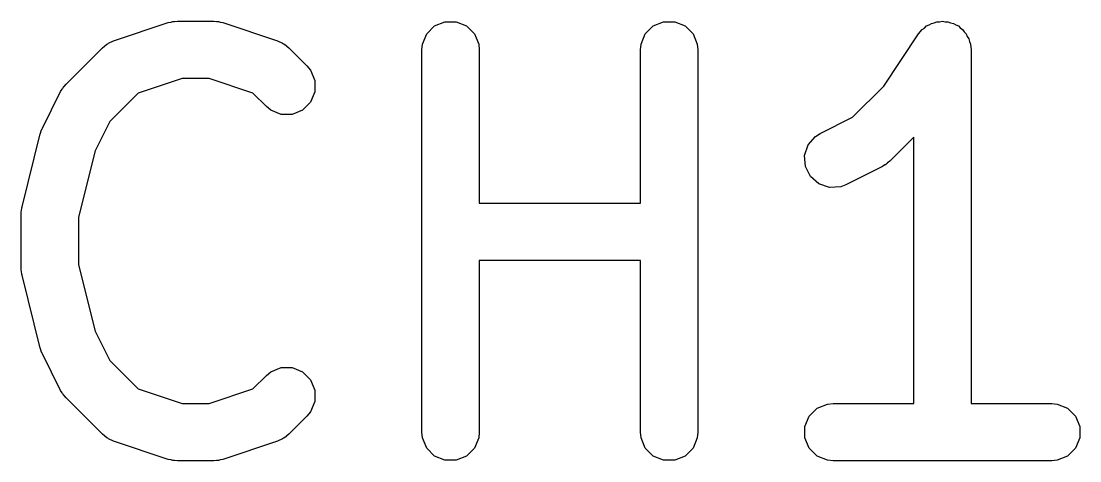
# Model space of a CAD drawing. Extents: x 99 to 216, y -134 to -70.
# Drawn here: x 122.669 to 125.437, y -113.315 to -112.165 of the extents above; entities that cross this region are included whole.
import ezdxf

# ---------------------------------------------------------------- set-up
doc = ezdxf.new("R2010")
doc.units = 0
doc.layers.add('BLACK', color=7, linetype='CONTINUOUS')

msp = doc.modelspace()

# ---------------------------------------------------------------- linework, layer by layer
at = {"layer": 'BLACK', "linetype": 'CONTINUOUS'}
for p, q in [((122.911045, -112.216287), (123.053901, -112.168668)), ((123.053901, -112.168668), (123.061156, -112.167018)), ((123.061156, -112.167018), (123.062987, -112.16626)), ((123.062987, -112.16626), (123.06564, -112.165998)), ((123.06564, -112.165998), (123.068238, -112.165408)), ((123.068238, -112.165408), (123.070212, -112.165548)), ((123.070212, -112.165548), (123.077619, -112.164819)), ((123.077619, -112.164819), (123.172857, -112.164819)), ((123.172857, -112.164819), (123.180262, -112.165548)), ((123.180262, -112.165548), (123.182237, -112.165408)), ((123.182237, -112.165408), (123.184834, -112.165998)), ((123.184834, -112.165998), (123.187489, -112.16626)), ((123.187489, -112.16626), (123.18932, -112.167018)), ((123.18932, -112.167018), (123.196574, -112.168668)), ((123.196574, -112.168668), (123.339431, -112.216287)), ((123.750237, -112.177459), (123.777273, -112.16626)), ((123.777273, -112.16626), (123.806537, -112.16626)), ((123.806537, -112.16626), (123.833573, -112.177459)), ((124.321665, -112.177459), (124.348701, -112.16626)), ((124.348701, -112.16626), (124.377965, -112.16626)), ((124.377965, -112.16626), (124.405001, -112.177459)), ((125.04274, -112.174646), (125.048846, -112.170558)), ((125.048846, -112.170558), (125.056126, -112.169101)), ((125.056126, -112.169101), (125.062987, -112.16626)), ((125.062987, -112.16626), (125.070335, -112.16626)), ((125.070335, -112.16626), (125.07754, -112.164819)), ((125.07754, -112.164819), (125.084824, -112.16626)), ((125.084824, -112.16626), (125.092251, -112.16626)), ((125.092251, -112.16626), (125.099039, -112.169072)), ((125.099039, -112.169072), (125.106248, -112.170498)), ((125.106248, -112.170498), (125.112427, -112.174617)), ((123.718346, -112.225187), (123.729545, -112.198151)), ((123.729545, -112.198151), (123.750237, -112.177459)), ((123.833573, -112.177459), (123.854265, -112.198151)), ((123.854265, -112.198151), (123.865464, -112.225187)), ((124.289774, -112.225187), (124.300973, -112.198151)), ((124.300973, -112.198151), (124.321665, -112.177459)), ((124.405001, -112.177459), (124.425693, -112.198151)), ((124.425693, -112.198151), (124.436892, -112.225187)), ((124.924095, -112.334896), (125.015215, -112.198216)), ((125.015215, -112.198216), (125.015249, -112.198173)), ((125.015249, -112.198173), (125.015259, -112.198151)), ((125.015259, -112.198151), (125.01531, -112.198099)), ((125.01531, -112.198099), (125.024531, -112.186841)), ((125.024531, -112.186841), (125.0307, -112.182709)), ((125.0307, -112.182709), (125.035951, -112.177459)), ((125.035951, -112.177459), (125.04274, -112.174646)), ((125.112427, -112.174617), (125.119287, -112.177459)), ((125.119287, -112.177459), (125.12448, -112.182652)), ((125.12448, -112.182652), (125.130597, -112.18673)), ((125.130597, -112.18673), (125.13473, -112.192902)), ((125.13473, -112.192902), (125.139979, -112.198151)), ((125.139979, -112.198151), (125.14279, -112.204938)), ((122.881729, -112.234405), (122.893094, -112.225077)), ((122.893094, -112.225077), (122.895584, -112.224045)), ((122.895584, -112.224045), (122.897619, -112.222281)), ((122.897619, -112.222281), (122.911045, -112.216287)), ((123.339431, -112.216287), (123.352856, -112.222281)), ((123.352856, -112.222281), (123.354891, -112.224046)), ((123.354891, -112.224046), (123.357382, -112.225078)), ((123.357382, -112.225078), (123.368747, -112.234405)), ((123.716905, -112.239819), (123.718346, -112.225187)), ((123.865464, -112.225187), (123.866905, -112.239819)), ((124.288333, -112.239819), (124.289774, -112.225187)), ((124.436892, -112.225187), (124.438333, -112.239819)), ((125.14279, -112.204938), (125.14688, -112.211045)), ((125.14688, -112.211045), (125.148336, -112.218326)), ((125.148336, -112.218326), (125.151178, -112.225187)), ((125.151178, -112.225187), (125.152603, -112.239663)), ((122.786491, -112.329643), (122.881729, -112.234405)), ((123.368747, -112.234405), (123.416366, -112.282024)), ((123.716905, -113.239819), (123.716905, -112.239819)), ((123.866905, -112.239819), (123.866905, -112.641009)), ((124.288333, -112.641009), (124.288333, -112.239819)), ((124.438333, -112.239819), (124.438333, -113.239819)), ((125.152603, -112.239663), (125.152619, -112.23974)), ((125.152619, -112.23974), (125.152613, -112.239766)), ((125.152613, -112.239766), (125.152619, -112.239819)), ((125.152619, -112.239819), (125.152619, -113.164819)), ((123.416366, -112.282024), (123.425693, -112.293389)), ((123.425693, -112.293389), (123.436892, -112.320425)), ((122.778852, -112.338951), (122.780274, -112.336692)), ((122.780274, -112.336692), (122.781772, -112.335392)), ((122.781772, -112.335392), (122.786491, -112.329643)), ((123.089789, -112.314819), (122.975276, -112.35299)), ((123.160687, -112.314819), (123.089789, -112.314819)), ((123.2752, -112.35299), (123.160687, -112.314819)), ((123.436892, -112.320425), (123.436892, -112.349688)), ((124.842716, -112.416275), (124.924095, -112.334896)), ((122.724823, -112.444373), (122.772442, -112.349135)), ((122.772442, -112.349135), (122.776406, -112.342835)), ((122.776406, -112.342835), (122.777164, -112.341008)), ((122.777164, -112.341008), (122.778852, -112.338951)), ((122.975276, -112.35299), (122.901163, -112.427103)), ((123.3103, -112.38809), (123.2752, -112.35299)), ((123.436892, -112.349688), (123.425693, -112.376724)), ((123.321665, -112.397417), (123.3103, -112.38809)), ((123.425693, -112.376724), (123.405, -112.397417)), ((123.348701, -112.408616), (123.321665, -112.397417)), ((123.377964, -112.408616), (123.348701, -112.408616)), ((123.405, -112.397417), (123.377964, -112.408616)), ((124.758364, -112.458451), (124.842716, -112.416275)), ((122.721905, -112.451997), (122.724091, -112.445878)), ((122.724091, -112.445878), (122.724413, -112.445442)), ((122.724413, -112.445442), (122.724823, -112.444373)), ((122.901163, -112.427103), (122.862669, -112.50409)), ((122.671525, -112.6502), (122.719144, -112.459724)), ((122.719144, -112.459724), (122.719529, -112.458644)), ((122.719529, -112.458644), (122.719568, -112.458105)), ((122.719568, -112.458105), (122.721905, -112.451997)), ((124.726748, -112.488391), (124.745921, -112.466283)), ((124.745921, -112.466283), (124.758364, -112.458451)), ((125.002619, -112.468504), (124.940176, -112.530947)), ((125.002619, -113.164819), (125.002619, -112.468504)), ((124.717494, -112.516152), (124.726748, -112.488391)), ((122.862669, -112.50409), (122.819286, -112.677624)), ((124.719568, -112.545342), (124.717494, -112.516152)), ((124.732655, -112.571517), (124.719568, -112.545342)), ((124.920684, -112.544996), (124.825446, -112.592615)), ((124.926983, -112.541031), (124.920684, -112.544996)), ((124.928811, -112.540274), (124.926983, -112.541031)), ((124.930867, -112.538585), (124.928811, -112.540274)), ((124.933127, -112.537164), (124.930867, -112.538585)), ((124.934426, -112.535665), (124.933127, -112.537164)), ((124.940176, -112.530947), (124.934426, -112.535665)), ((124.754763, -112.59069), (124.732655, -112.571517)), ((124.782524, -112.599944), (124.754763, -112.59069)), ((124.811714, -112.59787), (124.782524, -112.599944)), ((124.825446, -112.592615), (124.811714, -112.59787)), ((123.866905, -112.641009), (124.288333, -112.641009)), ((122.669286, -112.66839), (122.669537, -112.665836)), ((122.669286, -112.811247), (122.669286, -112.66839)), ((122.669375, -112.664744), (122.670184, -112.65927)), ((122.669537, -112.665836), (122.669375, -112.664744)), ((122.670184, -112.65927), (122.670727, -112.653758)), ((122.670727, -112.653758), (122.671149, -112.652736)), ((122.671149, -112.652736), (122.671525, -112.6502)), ((122.819286, -112.677624), (122.819286, -112.802013)), ((122.819286, -112.802013), (122.862669, -112.975547)), ((124.288333, -112.791009), (123.866905, -112.791009)), ((123.866905, -112.791009), (123.866905, -113.239819)), ((124.288333, -113.239819), (124.288333, -112.791009)), ((122.669537, -112.8138), (122.669286, -112.811247)), ((122.669375, -112.814893), (122.669537, -112.8138)), ((122.670184, -112.820366), (122.669375, -112.814893)), ((122.670727, -112.825879), (122.670184, -112.820366)), ((122.671149, -112.8269), (122.670727, -112.825879)), ((122.671525, -112.829437), (122.671149, -112.8269)), ((122.719144, -113.019913), (122.671525, -112.829437)), ((122.862669, -112.975547), (122.901163, -113.052534)), ((122.719529, -113.020992), (122.719144, -113.019913)), ((122.719568, -113.021532), (122.719529, -113.020992)), ((122.721895, -113.027613), (122.719568, -113.021532)), ((122.724091, -113.033759), (122.721895, -113.027613)), ((122.724413, -113.034194), (122.724091, -113.033759)), ((122.724823, -113.035264), (122.724413, -113.034194)), ((122.772442, -113.130502), (122.724823, -113.035264)), ((122.901163, -113.052534), (122.975276, -113.126648)), ((123.310299, -113.091548), (123.321665, -113.08222)), ((123.321665, -113.08222), (123.348701, -113.071021)), ((123.348701, -113.071021), (123.377964, -113.071021)), ((123.377964, -113.071021), (123.405, -113.082219)), ((123.405, -113.082219), (123.425693, -113.102912)), ((123.2752, -113.126647), (123.310299, -113.091548)), ((123.425693, -113.102912), (123.436892, -113.129948)), ((122.776405, -113.136798), (122.772442, -113.130502)), ((122.777163, -113.138628), (122.776405, -113.136798)), ((122.778852, -113.140686), (122.777163, -113.138628)), ((122.975276, -113.126648), (123.089789, -113.164819)), ((123.160687, -113.164819), (123.2752, -113.126647)), ((123.436892, -113.129948), (123.436892, -113.159211)), ((122.780274, -113.142945), (122.778852, -113.140686)), ((122.781772, -113.144244), (122.780274, -113.142945)), ((122.786491, -113.149994), (122.781772, -113.144244)), ((122.881729, -113.245233), (122.786491, -113.149994)), ((123.089789, -113.164819), (123.160687, -113.164819)), ((123.436892, -113.159211), (123.425694, -113.186247)), ((124.750237, -113.177459), (124.777273, -113.16626)), ((124.777273, -113.16626), (124.791905, -113.164819)), ((124.791905, -113.164819), (125.002619, -113.164819)), ((125.152619, -113.164819), (125.363333, -113.164819)), ((125.363333, -113.164819), (125.377965, -113.16626)), ((125.377965, -113.16626), (125.405001, -113.177459)), ((123.425694, -113.186247), (123.416366, -113.197613)), ((124.729545, -113.198151), (124.750237, -113.177459)), ((125.405001, -113.177459), (125.425693, -113.198151)), ((123.416366, -113.197613), (123.368748, -113.245232)), ((124.718346, -113.225187), (124.729545, -113.198151)), ((125.425693, -113.198151), (125.436892, -113.225187)), ((122.893094, -113.254561), (122.881729, -113.245233)), ((123.368748, -113.245232), (123.357382, -113.25456)), ((123.718346, -113.254451), (123.716905, -113.239819)), ((123.866905, -113.239819), (123.865464, -113.254451)), ((124.289774, -113.254451), (124.288333, -113.239819)), ((124.438333, -113.239819), (124.436892, -113.254451)), ((124.718346, -113.254451), (124.718346, -113.225187)), ((125.436892, -113.225187), (125.436892, -113.254451)), ((122.895584, -113.255592), (122.893094, -113.254561)), ((122.897619, -113.257357), (122.895584, -113.255592)), ((122.911045, -113.263351), (122.897619, -113.257357)), ((123.053901, -113.31097), (122.911045, -113.263351)), ((123.339431, -113.263351), (123.196574, -113.31097)), ((123.352856, -113.257357), (123.339431, -113.263351)), ((123.354891, -113.255591), (123.352856, -113.257357)), ((123.357382, -113.25456), (123.354891, -113.255591)), ((123.729545, -113.281487), (123.718346, -113.254451)), ((123.865464, -113.254451), (123.854265, -113.281487)), ((124.300973, -113.281487), (124.289774, -113.254451)), ((124.436892, -113.254451), (124.425693, -113.281487)), ((124.729545, -113.281487), (124.718346, -113.254451)), ((125.436892, -113.254451), (125.425693, -113.281487)), ((123.750237, -113.302179), (123.729545, -113.281487)), ((123.777273, -113.313378), (123.750237, -113.302179)), ((123.833573, -113.302179), (123.806537, -113.313378)), ((123.854265, -113.281487), (123.833573, -113.302179)), ((124.321665, -113.302179), (124.300973, -113.281487)), ((124.348701, -113.313378), (124.321665, -113.302179)), ((124.405001, -113.302179), (124.377965, -113.313378)), ((124.425693, -113.281487), (124.405001, -113.302179)), ((124.750237, -113.302179), (124.729545, -113.281487)), ((124.777273, -113.313378), (124.750237, -113.302179)), ((125.405001, -113.302179), (125.377965, -113.313378)), ((125.425693, -113.281487), (125.405001, -113.302179)), ((123.061156, -113.312619), (123.053901, -113.31097)), ((123.062987, -113.313378), (123.061156, -113.312619)), ((123.06564, -113.313639), (123.062987, -113.313378)), ((123.068238, -113.31423), (123.06564, -113.313639)), ((123.070212, -113.314089), (123.068238, -113.31423)), ((123.077619, -113.314819), (123.070212, -113.314089)), ((123.172857, -113.314819), (123.077619, -113.314819)), ((123.180262, -113.314089), (123.172857, -113.314819)), ((123.182237, -113.31423), (123.180262, -113.314089)), ((123.184834, -113.313639), (123.182237, -113.31423)), ((123.187489, -113.313378), (123.184834, -113.313639)), ((123.18932, -113.312619), (123.187489, -113.313378)), ((123.196574, -113.31097), (123.18932, -113.312619)), ((123.806537, -113.313378), (123.777273, -113.313378)), ((124.377965, -113.313378), (124.348701, -113.313378)), ((124.791905, -113.314819), (124.777273, -113.313378)), ((125.363333, -113.314819), (124.791905, -113.314819)), ((125.377965, -113.313378), (125.363333, -113.314819))]:
    msp.add_line(p, q, dxfattribs=at)

doc.saveas('drawing.dxf')
